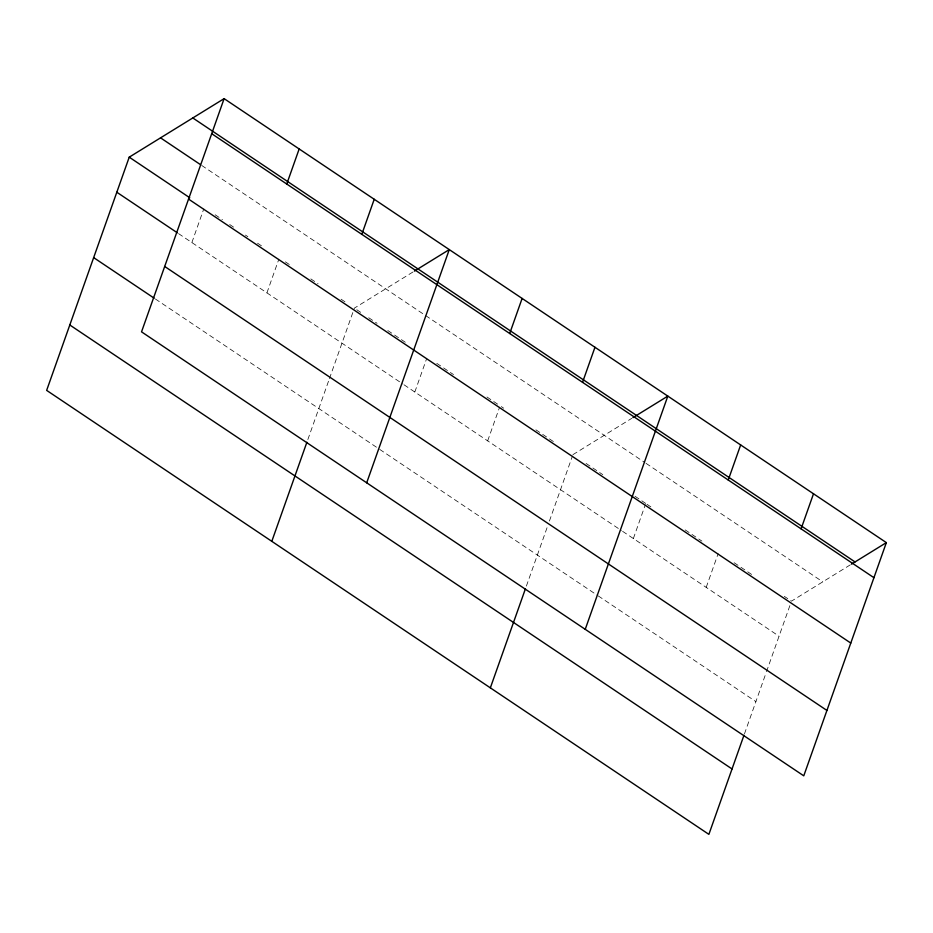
<?xml version="1.0" encoding="UTF-8"?>
<svg xmlns="http://www.w3.org/2000/svg" width="933" height="933" viewBox="0 0 933 933"><rect width="100%" height="100%" fill="white"/><g stroke="black" fill="none" stroke-linecap="round" stroke-linejoin="round"><path stroke-width="0.7" stroke-dasharray="4.67 3.5" d="M191.871 242.545L203.802 208.84M266.92 292.869L278.862 259.152M307.843 439.56L328.952 379.964M329.431 378.6L354.388 308.123L413.191 271.853M414.823 392.023L426.754 358.307M487.667 440.854L499.61 407.15M526.387 586.076L547.484 526.48M549.42 521.034L572.454 455.992M633.355 538.539L645.298 504.823M706.199 587.37L718.142 553.666M744.441 733.933L766.028 672.996M766.506 671.632L790.986 602.496M572.932 454.639L631.723 418.369M850.255 564.885L791.464 601.155L784.303 596.35M201.703 165.444L644.843 462.546M646.033 463.351L822.778 581.842M215.185 214.788L222.439 219.663M229.705 224.526L234.545 227.78M245.449 235.081L247.863 236.702M257.555 243.198L262.395 246.44M285.393 261.858L290.233 265.112M310.817 278.909L318.071 283.772M341.07 299.201L345.921 302.444M356.779 309.721L361.561 312.928M368.722 317.733L377.084 323.331M387.825 330.539L408.129 344.149M436.796 363.369L453.508 374.576M486.944 396.991L500.088 405.797M501.278 406.601L503.668 408.199M535.904 429.821L553.817 441.834M586.064 463.444L602.788 474.652M635.023 496.274L645.776 503.482M646.966 504.275L652.937 508.275M685.184 529.897L701.896 541.105M734.143 562.727L752.056 574.728M178.553 233.623L402.881 384.011M404.071 384.816L621.413 530.527M622.614 531.332L779.055 636.213M155.403 299.003L378.53 448.598M379.719 449.403L597.073 595.114M598.263 595.919L755.893 701.604"/><path stroke-width="1.4" d="M224.118 98.641L141.536 331.845L803.768 775.836L886.35 542.621L224.118 98.641L129.232 157.164L46.65 390.379L708.882 834.359L743.963 735.286M286.758 184.023L299.166 148.965M361.806 234.335L374.226 199.277M271.806 541.327L306.887 442.254M366.692 482.804L449.274 249.601L414.38 271.118M509.71 333.489L522.118 298.432M582.554 382.332L594.962 347.274M490.35 687.843L525.431 588.77M585.236 629.32L667.818 396.117L632.912 417.634M728.241 480.005L740.662 444.948M801.085 528.848L813.506 493.79M851.456 564.15L886.35 542.621M192.804 117.955L855.036 561.934M211.698 133.699L873.929 577.69M160.546 137.851L200.49 164.64M129.232 157.164L189.761 197.749M188.548 199.091L850.779 643.07M116.812 192.233L177.34 232.807M164.686 266.465L826.918 710.445M93.662 257.613L154.19 298.198M69.8 324.987L732.043 768.967"/></g></svg>
